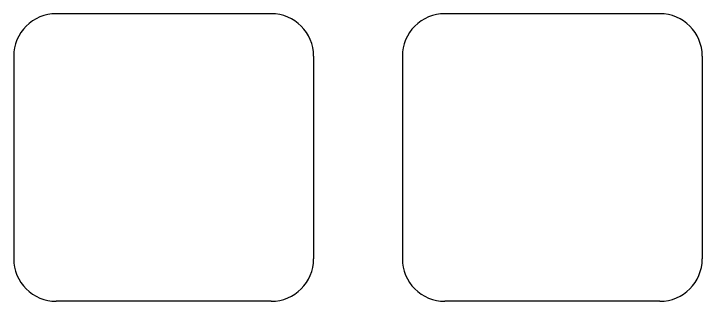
# Model space of a CAD drawing. Header units: millimetres. Extents: x -10 to 277, y -95 to 18.
# Drawn here: x 211.72 to 245.48, y -26.1 to -12 of the extents above; entities that cross this region are included whole.
import ezdxf

# ---------------------------------------------------------------- set-up
doc = ezdxf.new("R2010")
doc.units = ezdxf.units.MM
doc.header["$MEASUREMENT"] = 0
doc.layers.add('Edge.Cuts', color=53, linetype='CONTINUOUS')

msp = doc.modelspace()

# ---------------------------------------------------------------- linework, layer by layer
at = {"layer": 'Edge.Cuts', "linetype": 'Continuous'}
for p, q in [((224.35, -12), (213.8, -12)), ((243.4, -12), (232.85, -12)), ((211.725, -14.075), (211.725, -24.025)), ((226.425, -14.075), (226.425, -24.025)), ((230.775, -14.075), (230.775, -24.025)), ((245.475, -14.075), (245.475, -24.025)), ((224.35, -26.1), (213.8, -26.1)), ((243.4, -26.1), (232.85, -26.1))]:
    msp.add_line(p, q, dxfattribs=at)
at = {"layer": 'Edge.Cuts'}
for centre, radius, start, end in [((213.799972, -14.075015), 2.074972, 89.9992269, 179.9995858), ((224.349972, -14.075015), 2.075015, 0.0004142, 89.9992269), ((232.849972, -14.075015), 2.074972, 89.9992269, 179.9995858), ((243.399972, -14.075015), 2.075015, 0.0004142, 89.9992269), ((213.799972, -24.025015), 2.074985, 179.9995858, 270.0007731), ((224.349972, -24.025015), 2.075028, 270.0007731, 0.0004142), ((232.849972, -24.025015), 2.074985, 179.9995858, 270.0007731), ((243.399972, -24.025015), 2.075028, 270.0007731, 0.0004142)]:
    msp.add_arc(centre, radius, start, end, dxfattribs=at)

doc.saveas('drawing.dxf')
